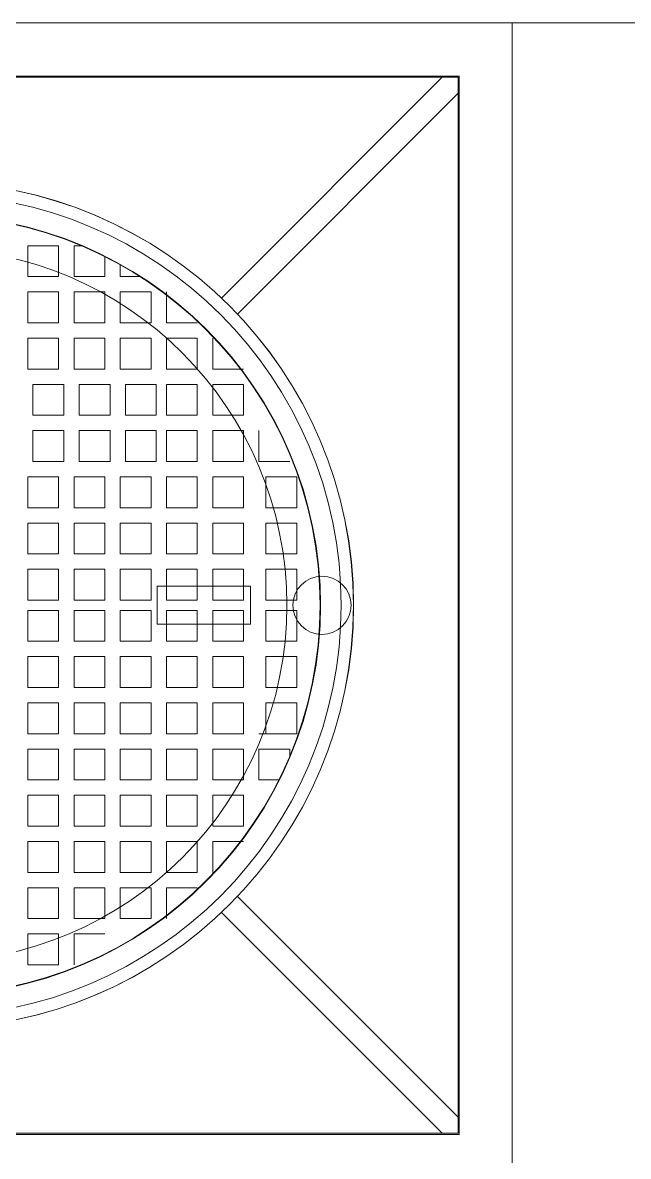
# Model space of a CAD drawing. Header units: millimetres. Extents: x 962 to 241049, y -15958 to 84407.
# Drawn here: x 155300 to 155872, y 19715 to 20787 of the extents above; entities that cross this region are included whole.
import ezdxf

# ---------------------------------------------------------------- set-up
doc = ezdxf.new("R2010")
doc.units = ezdxf.units.MM
doc.layers.add('G-IMPT', color=8, linetype='Continuous', lineweight=9)
doc.layers.add('M-EQPM', color=50, linetype='Continuous', lineweight=9)

# ---------------------------------------------------------------- blocks, each defined once
blk = doc.blocks.new('TKTC_NAP THAM BE XLNT_260130 - TKTC_XREF_260130_NAP THAM BE XLNT_dwg_TTT-HOOD ACCESS - TTT-HOOD ACCESS-1904605-MB BỂ XLNT 2 HẦM 1-3399785-TKCS_MB TẦNG 1')
at = {"layer": 'G-IMPT', "flags": 128}
for points in [[(-139.2, 343.9), (-131.2, 343.9), (-131.2, 313.9), (-131.2, 343.9), (-139.2, 343.9), (-131.2, 343.9), (-131.2, 313.9), (-161.2, 313.9), (-161.2, 333.8), (-161.2, 313.9), (-131.2, 313.9), (-161.2, 313.9), (-161.2, 333.8)], [(-176.2, 325.8), (-176.2, 313.9), (-196.1, 313.9)], [(-251.2, 268.9), (-221.2, 268.9), (-221.2, 298.9), (-221.2, 268.9), (-251.2, 268.9), (-221.2, 268.9), (-221.2, 298.9)], [(-116.2, -266.1), (-86.2, -266.1), (-86.2, -236.1), (-116.2, -236.1), (-86.2, -236.1), (-86.2, -266.1), (-116.2, -266.1), (-86.2, -266.1), (-116.2, -266.1), (-86.2, -266.1), (-116.2, -266.1), (-86.2, -266.1), (-116.2, -266.1), (-86.2, -266.1), (-86.2, -236.1), (-116.2, -236.1), (-86.2, -236.1), (-86.2, -266.1), (-116.2, -266.1), (-116.2, -236.1)], [(-251.2, -281.1), (-221.2, -281.1), (-221.2, -311.1), (-221.2, -281.1), (-251.2, -281.1), (-221.2, -281.1), (-221.2, -311.1)]]:
    blk.add_lwpolyline(points, dxfattribs=at)
for points in [[(-86.2, 313.9), (-116.2, 313.9), (-116.2, 343.9), (-86.2, 343.9), (-86.2, 313.9), (-116.2, 313.9), (-116.2, 343.9), (-86.2, 343.9), (-86.2, 313.9), (-116.2, 313.9), (-116.2, 343.9), (-86.2, 343.9), (-86.2, 313.9), (-116.2, 313.9), (-116.2, 343.9), (-86.2, 343.9)], [(-176.2, 268.9), (-206.2, 268.9), (-206.2, 298.9), (-176.2, 298.9), (-176.2, 268.9), (-206.2, 268.9), (-206.2, 298.9), (-176.2, 298.9)], [(-131.2, 268.9), (-131.2, 298.9), (-161.2, 298.9), (-161.2, 268.9), (-131.2, 268.9), (-131.2, 298.9), (-161.2, 298.9), (-161.2, 268.9), (-131.2, 268.9), (-131.2, 298.9), (-161.2, 298.9), (-161.2, 268.9), (-131.2, 268.9), (-161.2, 268.9), (-161.2, 298.9), (-131.2, 298.9)], [(-86.2, 268.9), (-86.2, 298.9), (-116.2, 298.9), (-116.2, 268.9), (-86.2, 268.9), (-86.2, 298.9), (-116.2, 298.9), (-116.2, 268.9), (-86.2, 268.9), (-86.2, 298.9), (-116.2, 298.9), (-116.2, 268.9), (-86.2, 268.9), (-116.2, 268.9), (-116.2, 298.9), (-86.2, 298.9)], [(-266.2, 223.9), (-266.2, 253.9), (-266.2, 223.9), (-266.2, 253.9), (-266.2, 223.9), (-296.2, 223.9), (-266.2, 223.9), (-296.2, 223.9)], [(-221.2, 223.9), (-251.2, 223.9), (-251.2, 253.9), (-221.2, 253.9), (-221.2, 223.9), (-251.2, 223.9), (-251.2, 253.9), (-221.2, 253.9)], [(-176.2, 223.9), (-206.2, 223.9), (-206.2, 253.9), (-176.2, 253.9), (-176.2, 223.9), (-206.2, 223.9), (-206.2, 253.9), (-176.2, 253.9), (-176.2, 223.9), (-206.2, 223.9), (-206.2, 253.9), (-176.2, 253.9), (-176.2, 223.9), (-206.2, 223.9), (-206.2, 253.9), (-176.2, 253.9)], [(-131.2, 223.9), (-131.2, 253.9), (-161.2, 253.9), (-161.2, 223.9), (-131.2, 223.9), (-131.2, 253.9), (-161.2, 253.9), (-161.2, 223.9), (-131.2, 223.9), (-131.2, 253.9), (-161.2, 253.9), (-161.2, 223.9), (-131.2, 223.9), (-131.2, 253.9), (-161.2, 253.9), (-161.2, 223.9), (-131.2, 223.9), (-161.2, 223.9), (-161.2, 253.9), (-131.2, 253.9), (-131.2, 223.9), (-161.2, 223.9), (-161.2, 253.9), (-131.2, 253.9)], [(-86.2, 223.9), (-86.2, 253.9), (-116.2, 253.9), (-116.2, 223.9), (-86.2, 223.9), (-86.2, 253.9), (-116.2, 253.9), (-116.2, 223.9), (-86.2, 223.9), (-116.2, 223.9), (-116.2, 253.9), (-86.2, 253.9), (-86.2, 223.9), (-116.2, 223.9), (-116.2, 253.9), (-86.2, 253.9), (-86.2, 223.9), (-116.2, 223.9), (-116.2, 253.9), (-86.2, 253.9), (-86.2, 223.9), (-116.2, 223.9), (-116.2, 253.9), (-86.2, 253.9)], [(-266.2, 178.9), (-266.2, 208.9), (-296.2, 208.9), (-296.2, 178.9), (-266.2, 178.9), (-296.2, 178.9), (-296.2, 208.9), (-266.2, 208.9), (-266.2, 178.9), (-296.2, 178.9), (-296.2, 208.9), (-266.2, 208.9), (-266.2, 178.9), (-296.2, 178.9), (-296.2, 208.9), (-266.2, 208.9), (-266.2, 178.9), (-296.2, 178.9), (-296.2, 208.9), (-266.2, 208.9), (-266.2, 178.9), (-296.2, 178.9), (-296.2, 208.9), (-266.2, 208.9)], [(-221.2, 178.9), (-221.2, 208.9), (-251.2, 208.9), (-251.2, 178.9), (-221.2, 178.9), (-221.2, 208.9), (-251.2, 208.9), (-251.2, 178.9), (-221.2, 178.9), (-221.2, 208.9), (-251.2, 208.9), (-251.2, 178.9), (-221.2, 178.9), (-251.2, 178.9), (-251.2, 208.9), (-221.2, 208.9)], [(-181.2, 178.9), (-211.2, 178.9), (-211.2, 208.9), (-181.2, 208.9), (-181.2, 178.9), (-211.2, 178.9), (-211.2, 208.9), (-181.2, 208.9)], [(-136.2, 178.9), (-136.2, 208.9), (-166.2, 208.9), (-166.2, 178.9), (-136.2, 178.9), (-136.2, 208.9), (-166.2, 208.9), (-166.2, 178.9), (-136.2, 178.9), (-136.2, 208.9), (-166.2, 208.9), (-166.2, 178.9), (-136.2, 178.9), (-136.2, 208.9), (-166.2, 208.9), (-166.2, 178.9), (-136.2, 178.9), (-166.2, 178.9), (-166.2, 208.9), (-136.2, 208.9), (-136.2, 178.9), (-166.2, 178.9), (-166.2, 208.9), (-136.2, 208.9)], [(-91.2, 178.9), (-121.2, 178.9), (-121.2, 208.9), (-91.2, 208.9), (-91.2, 178.9), (-121.2, 178.9), (-121.2, 208.9), (-91.2, 208.9), (-91.2, 178.9), (-121.2, 178.9), (-121.2, 208.9), (-91.2, 208.9), (-91.2, 178.9), (-121.2, 178.9), (-121.2, 208.9), (-91.2, 208.9), (-91.2, 178.9), (-121.2, 178.9), (-121.2, 208.9), (-91.2, 208.9), (-91.2, 178.9), (-121.2, 178.9), (-121.2, 208.9), (-91.2, 208.9), (-91.2, 178.9), (-121.2, 178.9), (-121.2, 208.9), (-91.2, 208.9), (-91.2, 178.9), (-121.2, 178.9), (-121.2, 208.9), (-91.2, 208.9), (-91.2, 178.9), (-121.2, 178.9), (-121.2, 208.9), (-91.2, 208.9), (-91.2, 178.9), (-121.2, 178.9), (-121.2, 208.9), (-91.2, 208.9)], [(-311.2, 133.9), (-311.2, 163.9), (-311.2, 133.9), (-311.2, 163.9), (-311.2, 133.9), (-341.2, 133.9), (-311.2, 133.9), (-341.2, 133.9)], [(-266.2, 133.9), (-296.2, 133.9), (-296.2, 163.9), (-266.2, 163.9), (-266.2, 133.9), (-296.2, 133.9), (-296.2, 163.9), (-266.2, 163.9), (-266.2, 133.9), (-296.2, 133.9), (-296.2, 163.9), (-266.2, 163.9), (-266.2, 133.9), (-296.2, 133.9), (-296.2, 163.9), (-266.2, 163.9)], [(-221.2, 133.9), (-251.2, 133.9), (-251.2, 163.9), (-221.2, 163.9), (-221.2, 133.9), (-251.2, 133.9), (-251.2, 163.9), (-221.2, 163.9), (-221.2, 133.9), (-251.2, 133.9), (-251.2, 163.9), (-221.2, 163.9)], [(-181.2, 133.9), (-211.2, 133.9), (-211.2, 163.9), (-181.2, 163.9), (-181.2, 133.9), (-211.2, 133.9), (-211.2, 163.9), (-181.2, 163.9), (-181.2, 133.9), (-211.2, 133.9), (-211.2, 163.9), (-181.2, 163.9), (-181.2, 133.9), (-211.2, 133.9), (-211.2, 163.9), (-181.2, 163.9)], [(-136.2, 133.9), (-166.2, 133.9), (-166.2, 163.9), (-136.2, 163.9), (-136.2, 133.9), (-166.2, 133.9), (-166.2, 163.9), (-136.2, 163.9), (-136.2, 133.9), (-166.2, 133.9), (-166.2, 163.9), (-136.2, 163.9), (-136.2, 133.9), (-166.2, 133.9), (-166.2, 163.9), (-136.2, 163.9), (-136.2, 133.9), (-166.2, 133.9), (-166.2, 163.9), (-136.2, 163.9), (-136.2, 133.9), (-166.2, 133.9), (-166.2, 163.9), (-136.2, 163.9)], [(-91.2, 133.9), (-121.2, 133.9), (-121.2, 163.9), (-91.2, 163.9), (-91.2, 133.9), (-121.2, 133.9), (-121.2, 163.9), (-91.2, 163.9), (-91.2, 133.9), (-121.2, 133.9), (-121.2, 163.9), (-91.2, 163.9), (-91.2, 133.9), (-121.2, 133.9), (-121.2, 163.9), (-91.2, 163.9), (-91.2, 133.9), (-121.2, 133.9), (-121.2, 163.9), (-91.2, 163.9), (-91.2, 133.9), (-121.2, 133.9), (-121.2, 163.9), (-91.2, 163.9)], [(-318, 88.9), (-318, 118.9), (-348, 118.9), (-348, 88.9), (-318, 88.9), (-318, 118.9), (-348, 118.9), (-348, 88.9), (-318, 88.9), (-318, 118.9), (-348, 118.9), (-348, 88.9), (-318, 88.9), (-348, 88.9), (-348, 118.9), (-318, 118.9)], [(-266.2, 88.9), (-266.2, 118.9), (-296.2, 118.9), (-296.2, 88.9), (-266.2, 88.9), (-266.2, 118.9), (-296.2, 118.9), (-296.2, 88.9), (-266.2, 88.9), (-266.2, 118.9), (-296.2, 118.9), (-296.2, 88.9), (-266.2, 88.9), (-296.2, 88.9), (-296.2, 118.9), (-266.2, 118.9)], [(-221.2, 88.9), (-251.2, 88.9), (-251.2, 118.9), (-221.2, 118.9), (-221.2, 88.9), (-251.2, 88.9), (-251.2, 118.9), (-221.2, 118.9)], [(-176.2, 88.9), (-206.2, 88.9), (-206.2, 118.9), (-176.2, 118.9), (-176.2, 88.9), (-206.2, 88.9), (-206.2, 118.9), (-176.2, 118.9)], [(-131.2, 88.9), (-161.2, 88.9), (-161.2, 118.9), (-131.2, 118.9), (-131.2, 88.9), (-161.2, 88.9), (-161.2, 118.9), (-131.2, 118.9), (-131.2, 88.9), (-161.2, 88.9), (-161.2, 118.9), (-131.2, 118.9), (-131.2, 88.9), (-161.2, 88.9), (-161.2, 118.9), (-131.2, 118.9)], [(-86.2, 88.9), (-86.2, 118.9), (-116.2, 118.9), (-116.2, 88.9), (-86.2, 88.9), (-116.2, 88.9), (-116.2, 118.9), (-86.2, 118.9), (-86.2, 88.9), (-116.2, 88.9), (-116.2, 118.9), (-86.2, 118.9), (-86.2, 88.9), (-116.2, 88.9), (-116.2, 118.9), (-86.2, 118.9)], [(-318, 43.9), (-318, 73.9), (-348, 73.9), (-348, 43.9), (-318, 43.9), (-318, 73.9), (-348, 73.9), (-348, 43.9), (-318, 43.9), (-318, 73.9), (-348, 73.9), (-348, 43.9), (-318, 43.9), (-318, 73.9), (-348, 73.9), (-348, 43.9), (-318, 43.9), (-318, 73.9), (-348, 73.9), (-348, 43.9), (-318, 43.9), (-348, 43.9), (-348, 73.9), (-318, 73.9)], [(-266.2, 43.9), (-266.2, 73.9), (-296.2, 73.9), (-296.2, 43.9), (-266.2, 43.9), (-266.2, 73.9), (-296.2, 73.9), (-296.2, 43.9), (-266.2, 43.9), (-296.2, 43.9), (-296.2, 73.9), (-266.2, 73.9), (-266.2, 43.9), (-296.2, 43.9), (-296.2, 73.9), (-266.2, 73.9), (-266.2, 43.9), (-296.2, 43.9), (-296.2, 73.9), (-266.2, 73.9), (-266.2, 43.9), (-296.2, 43.9), (-296.2, 73.9), (-266.2, 73.9)], [(-221.2, 43.9), (-221.2, 73.9), (-251.2, 73.9), (-251.2, 43.9), (-221.2, 43.9), (-221.2, 73.9), (-251.2, 73.9), (-251.2, 43.9), (-221.2, 43.9), (-221.2, 73.9), (-251.2, 73.9), (-251.2, 43.9), (-221.2, 43.9), (-251.2, 43.9), (-251.2, 73.9), (-221.2, 73.9)], [(-176.2, 43.9), (-206.2, 43.9), (-206.2, 73.9), (-176.2, 73.9), (-176.2, 43.9), (-206.2, 43.9), (-206.2, 73.9), (-176.2, 73.9), (-176.2, 43.9), (-206.2, 43.9), (-206.2, 73.9), (-176.2, 73.9)], [(-131.2, 43.9), (-131.2, 73.9), (-161.2, 73.9), (-161.2, 43.9), (-131.2, 43.9), (-161.2, 43.9), (-161.2, 73.9), (-131.2, 73.9), (-131.2, 43.9), (-161.2, 43.9), (-161.2, 73.9), (-131.2, 73.9), (-131.2, 43.9), (-161.2, 43.9), (-161.2, 73.9), (-131.2, 73.9)], [(-86.2, 43.9), (-86.2, 73.9), (-116.2, 73.9), (-116.2, 43.9), (-86.2, 43.9), (-116.2, 43.9), (-116.2, 73.9), (-86.2, 73.9), (-86.2, 43.9), (-116.2, 43.9), (-116.2, 73.9), (-86.2, 73.9), (-86.2, 43.9), (-116.2, 43.9), (-116.2, 73.9), (-86.2, 73.9)], [(-318, -1.1), (-348, -1.1), (-348, 28.9), (-318, 28.9), (-318, -1.1), (-348, -1.1), (-348, 28.9), (-318, 28.9)], [(-266.2, -1.1), (-266.2, 28.9), (-296.2, 28.9), (-296.2, -1.1), (-266.2, -1.1), (-296.2, -1.1), (-296.2, 28.9), (-266.2, 28.9)], [(-221.2, -1.1), (-221.2, 28.9), (-251.2, 28.9), (-251.2, -1.1), (-221.2, -1.1), (-251.2, -1.1), (-251.2, 28.9), (-221.2, 28.9)], [(-176.2, -1.1), (-176.2, 28.9), (-206.2, 28.9), (-206.2, -1.1), (-176.2, -1.1), (-206.2, -1.1), (-206.2, 28.9), (-176.2, 28.9)], [(-131.2, -1.1), (-131.2, 28.9), (-161.2, 28.9), (-161.2, -1.1), (-131.2, -1.1), (-161.2, -1.1), (-161.2, 28.9), (-131.2, 28.9)], [(-86.2, -1.1), (-116.2, -1.1), (-116.2, 28.9), (-86.2, 28.9), (-86.2, -1.1), (-116.2, -1.1), (-116.2, 28.9), (-86.2, 28.9)], [(-318, -41.1), (-318, -11.1), (-348, -11.1), (-348, -41.1), (-318, -41.1), (-348, -41.1), (-348, -11.1), (-318, -11.1)], [(-266.2, -41.1), (-266.2, -11.1), (-296.2, -11.1), (-296.2, -41.1), (-266.2, -41.1), (-296.2, -41.1), (-296.2, -11.1), (-266.2, -11.1)], [(-221.2, -41.1), (-251.2, -41.1), (-251.2, -11.1), (-221.2, -11.1)], [(-176.2, -41.1), (-206.2, -41.1), (-206.2, -11.1), (-176.2, -11.1), (-176.2, -41.1), (-206.2, -41.1), (-206.2, -11.1), (-176.2, -11.1)], [(-131.2, -41.1), (-131.2, -11.1), (-161.2, -11.1), (-161.2, -41.1), (-131.2, -41.1), (-131.2, -11.1), (-161.2, -11.1), (-161.2, -41.1), (-131.2, -41.1), (-131.2, -11.1), (-161.2, -11.1), (-161.2, -41.1), (-131.2, -41.1), (-131.2, -11.1), (-161.2, -11.1), (-161.2, -41.1), (-131.2, -41.1), (-131.2, -11.1), (-161.2, -11.1), (-161.2, -41.1), (-131.2, -41.1), (-131.2, -11.1), (-161.2, -11.1), (-161.2, -41.1), (-131.2, -41.1), (-131.2, -11.1), (-161.2, -11.1), (-161.2, -41.1), (-131.2, -41.1), (-131.2, -11.1), (-161.2, -11.1), (-161.2, -41.1), (-131.2, -41.1), (-131.2, -11.1), (-161.2, -11.1), (-161.2, -41.1), (-131.2, -41.1), (-131.2, -11.1), (-161.2, -11.1), (-161.2, -41.1), (-131.2, -41.1), (-161.2, -41.1), (-161.2, -11.1), (-131.2, -11.1), (-131.2, -41.1), (-161.2, -41.1), (-161.2, -11.1), (-131.2, -11.1)], [(-86.2, -41.1), (-116.2, -41.1), (-116.2, -11.1), (-86.2, -11.1), (-86.2, -41.1), (-116.2, -41.1), (-116.2, -11.1), (-86.2, -11.1), (-86.2, -41.1), (-116.2, -41.1), (-116.2, -11.1), (-86.2, -11.1), (-86.2, -41.1), (-116.2, -41.1), (-116.2, -11.1), (-86.2, -11.1), (-86.2, -41.1), (-116.2, -41.1), (-116.2, -11.1), (-86.2, -11.1), (-86.2, -41.1), (-116.2, -41.1), (-116.2, -11.1), (-86.2, -11.1), (-86.2, -41.1), (-116.2, -41.1), (-116.2, -11.1), (-86.2, -11.1), (-86.2, -41.1), (-116.2, -41.1), (-116.2, -11.1), (-86.2, -11.1), (-86.2, -41.1), (-116.2, -41.1), (-116.2, -11.1), (-86.2, -11.1), (-86.2, -41.1), (-116.2, -41.1), (-116.2, -11.1), (-86.2, -11.1), (-86.2, -41.1), (-116.2, -41.1), (-116.2, -11.1), (-86.2, -11.1)], [(-318, -86.1), (-348, -86.1), (-348, -56.1), (-318, -56.1), (-318, -86.1), (-348, -86.1), (-348, -56.1), (-318, -56.1), (-318, -86.1), (-348, -86.1), (-348, -56.1), (-318, -56.1), (-318, -86.1), (-348, -86.1), (-348, -56.1), (-318, -56.1)], [(-266.2, -86.1), (-296.2, -86.1), (-296.2, -56.1), (-266.2, -56.1), (-266.2, -86.1), (-296.2, -86.1), (-296.2, -56.1), (-266.2, -56.1), (-266.2, -86.1), (-296.2, -86.1), (-296.2, -56.1), (-266.2, -56.1), (-266.2, -86.1), (-296.2, -86.1), (-296.2, -56.1), (-266.2, -56.1)], [(-221.2, -86.1), (-251.2, -86.1), (-251.2, -56.1), (-221.2, -56.1), (-221.2, -86.1), (-251.2, -86.1), (-251.2, -56.1), (-221.2, -56.1)], [(-176.2, -86.1), (-206.2, -86.1), (-206.2, -56.1), (-176.2, -56.1), (-176.2, -86.1), (-206.2, -86.1), (-206.2, -56.1), (-176.2, -56.1), (-176.2, -86.1), (-206.2, -86.1), (-206.2, -56.1), (-176.2, -56.1)], [(-131.2, -86.1), (-131.2, -56.1), (-161.2, -56.1), (-161.2, -86.1), (-131.2, -86.1), (-131.2, -56.1), (-161.2, -56.1), (-161.2, -86.1), (-131.2, -86.1), (-161.2, -86.1), (-161.2, -56.1), (-131.2, -56.1), (-131.2, -86.1), (-161.2, -86.1), (-161.2, -56.1), (-131.2, -56.1), (-131.2, -86.1), (-161.2, -86.1), (-161.2, -56.1), (-131.2, -56.1), (-131.2, -86.1), (-161.2, -86.1), (-161.2, -56.1), (-131.2, -56.1), (-131.2, -86.1), (-161.2, -86.1), (-161.2, -56.1), (-131.2, -56.1), (-131.2, -86.1), (-161.2, -86.1), (-161.2, -56.1), (-131.2, -56.1), (-131.2, -86.1), (-161.2, -86.1), (-161.2, -56.1), (-131.2, -56.1), (-131.2, -86.1), (-161.2, -86.1), (-161.2, -56.1), (-131.2, -56.1), (-131.2, -86.1), (-161.2, -86.1), (-161.2, -56.1), (-131.2, -56.1), (-131.2, -86.1), (-161.2, -86.1), (-161.2, -56.1), (-131.2, -56.1)], [(-86.2, -86.1), (-116.2, -86.1), (-116.2, -56.1), (-86.2, -56.1), (-86.2, -86.1), (-116.2, -86.1), (-116.2, -56.1), (-86.2, -56.1), (-86.2, -86.1), (-116.2, -86.1), (-116.2, -56.1), (-86.2, -56.1), (-86.2, -86.1), (-116.2, -86.1), (-116.2, -56.1), (-86.2, -56.1), (-86.2, -86.1), (-116.2, -86.1), (-116.2, -56.1), (-86.2, -56.1), (-86.2, -86.1), (-116.2, -86.1), (-116.2, -56.1), (-86.2, -56.1), (-86.2, -86.1), (-116.2, -86.1), (-116.2, -56.1), (-86.2, -56.1), (-86.2, -86.1), (-116.2, -86.1), (-116.2, -56.1), (-86.2, -56.1)], [(-318, -131.1), (-348, -131.1), (-348, -101.1), (-318, -101.1), (-318, -131.1), (-348, -131.1), (-348, -101.1), (-318, -101.1), (-318, -131.1), (-348, -131.1), (-348, -101.1), (-318, -101.1), (-318, -131.1), (-348, -131.1), (-348, -101.1), (-318, -101.1), (-318, -131.1), (-348, -131.1), (-348, -101.1), (-318, -101.1), (-318, -131.1), (-348, -131.1), (-348, -101.1), (-318, -101.1)], [(-266.2, -131.1), (-266.2, -101.1), (-296.2, -101.1), (-296.2, -131.1), (-266.2, -131.1), (-296.2, -131.1), (-296.2, -101.1), (-266.2, -101.1), (-266.2, -131.1), (-296.2, -131.1), (-296.2, -101.1), (-266.2, -101.1), (-266.2, -131.1), (-296.2, -131.1), (-296.2, -101.1), (-266.2, -101.1), (-266.2, -131.1), (-296.2, -131.1), (-296.2, -101.1), (-266.2, -101.1), (-266.2, -131.1), (-296.2, -131.1), (-296.2, -101.1), (-266.2, -101.1)], [(-221.2, -131.1), (-221.2, -101.1), (-251.2, -101.1), (-251.2, -131.1), (-221.2, -131.1), (-251.2, -131.1), (-251.2, -101.1), (-221.2, -101.1), (-221.2, -131.1), (-251.2, -131.1), (-251.2, -101.1), (-221.2, -101.1), (-221.2, -131.1), (-251.2, -131.1), (-251.2, -101.1), (-221.2, -101.1), (-221.2, -131.1), (-251.2, -131.1), (-251.2, -101.1), (-221.2, -101.1), (-221.2, -131.1), (-251.2, -131.1), (-251.2, -101.1), (-221.2, -101.1), (-221.2, -131.1), (-251.2, -131.1), (-251.2, -101.1), (-221.2, -101.1), (-221.2, -131.1), (-251.2, -131.1), (-251.2, -101.1), (-221.2, -101.1)], [(-176.2, -131.1), (-176.2, -101.1), (-206.2, -101.1), (-206.2, -131.1), (-176.2, -131.1), (-176.2, -101.1), (-206.2, -101.1), (-206.2, -131.1), (-176.2, -131.1), (-176.2, -101.1), (-206.2, -101.1), (-206.2, -131.1), (-176.2, -131.1), (-176.2, -101.1), (-206.2, -101.1), (-206.2, -131.1), (-176.2, -131.1), (-176.2, -101.1), (-206.2, -101.1), (-206.2, -131.1), (-176.2, -131.1), (-176.2, -101.1), (-206.2, -101.1), (-206.2, -131.1), (-176.2, -131.1), (-176.2, -101.1), (-206.2, -101.1), (-206.2, -131.1), (-176.2, -131.1), (-206.2, -131.1), (-206.2, -101.1), (-176.2, -101.1)], [(-131.2, -131.1), (-131.2, -101.1), (-161.2, -101.1), (-161.2, -131.1), (-131.2, -131.1), (-131.2, -101.1), (-161.2, -101.1), (-161.2, -131.1), (-131.2, -131.1), (-131.2, -101.1), (-161.2, -101.1), (-161.2, -131.1), (-131.2, -131.1), (-131.2, -101.1), (-161.2, -101.1), (-161.2, -131.1), (-131.2, -131.1), (-131.2, -101.1), (-161.2, -101.1), (-161.2, -131.1), (-131.2, -131.1), (-131.2, -101.1), (-161.2, -101.1), (-161.2, -131.1), (-131.2, -131.1), (-131.2, -101.1), (-161.2, -101.1), (-161.2, -131.1), (-131.2, -131.1), (-161.2, -131.1), (-161.2, -101.1), (-131.2, -101.1)], [(-86.2, -131.1), (-116.2, -131.1), (-116.2, -101.1), (-86.2, -101.1), (-86.2, -131.1), (-116.2, -131.1), (-116.2, -101.1), (-86.2, -101.1), (-86.2, -131.1), (-116.2, -131.1), (-116.2, -101.1), (-86.2, -101.1), (-86.2, -131.1), (-116.2, -131.1), (-116.2, -101.1), (-86.2, -101.1), (-86.2, -131.1), (-116.2, -131.1), (-116.2, -101.1), (-86.2, -101.1), (-86.2, -131.1), (-116.2, -131.1), (-116.2, -101.1), (-86.2, -101.1), (-86.2, -131.1), (-116.2, -131.1), (-116.2, -101.1), (-86.2, -101.1), (-86.2, -131.1), (-116.2, -131.1), (-116.2, -101.1), (-86.2, -101.1)], [(-341.2, -131.1), (-311.2, -131.1), (-341.2, -131.1), (-311.2, -131.1), (-341.2, -131.1), (-311.2, -131.1)], [(-331, -176.1), (-311.2, -176.1), (-311.2, -146.1), (-341.2, -146.1), (-341.2, -154.1), (-341.2, -146.1), (-311.2, -146.1), (-311.2, -176.1), (-331, -176.1), (-311.2, -176.1)], [(-311.2, -176.1), (-311.2, -146.1), (-341.2, -146.1), (-341.2, -154.1), (-341.2, -146.1), (-311.2, -146.1)], [(-266.2, -176.1), (-296.2, -176.1), (-296.2, -146.1), (-266.2, -146.1), (-266.2, -176.1), (-296.2, -176.1), (-296.2, -146.1), (-266.2, -146.1), (-266.2, -176.1), (-296.2, -176.1), (-296.2, -146.1), (-266.2, -146.1), (-266.2, -176.1), (-296.2, -176.1), (-296.2, -146.1), (-266.2, -146.1)], [(-221.2, -176.1), (-251.2, -176.1), (-251.2, -146.1), (-221.2, -146.1), (-221.2, -176.1), (-251.2, -176.1), (-251.2, -146.1), (-221.2, -146.1), (-221.2, -176.1), (-251.2, -176.1), (-251.2, -146.1), (-221.2, -146.1), (-221.2, -176.1), (-251.2, -176.1), (-251.2, -146.1), (-221.2, -146.1), (-221.2, -176.1), (-251.2, -176.1), (-251.2, -146.1), (-221.2, -146.1), (-221.2, -176.1), (-251.2, -176.1), (-251.2, -146.1), (-221.2, -146.1), (-221.2, -176.1), (-251.2, -176.1), (-251.2, -146.1), (-221.2, -146.1), (-221.2, -176.1), (-251.2, -176.1), (-251.2, -146.1), (-221.2, -146.1), (-221.2, -176.1), (-251.2, -176.1), (-251.2, -146.1), (-221.2, -146.1)], [(-176.2, -176.1), (-206.2, -176.1), (-206.2, -146.1), (-176.2, -146.1), (-176.2, -176.1), (-206.2, -176.1), (-206.2, -146.1), (-176.2, -146.1), (-176.2, -176.1), (-206.2, -176.1), (-206.2, -146.1), (-176.2, -146.1), (-176.2, -176.1), (-206.2, -176.1), (-206.2, -146.1), (-176.2, -146.1), (-176.2, -176.1), (-206.2, -176.1), (-206.2, -146.1), (-176.2, -146.1), (-176.2, -176.1), (-206.2, -176.1), (-206.2, -146.1), (-176.2, -146.1), (-176.2, -176.1), (-206.2, -176.1), (-206.2, -146.1), (-176.2, -146.1), (-176.2, -176.1), (-206.2, -176.1), (-206.2, -146.1), (-176.2, -146.1), (-176.2, -176.1), (-206.2, -176.1), (-206.2, -146.1), (-176.2, -146.1)], [(-131.2, -176.1), (-161.2, -176.1), (-161.2, -146.1), (-131.2, -146.1), (-131.2, -176.1), (-161.2, -176.1), (-161.2, -146.1), (-131.2, -146.1), (-131.2, -176.1), (-161.2, -176.1), (-161.2, -146.1), (-131.2, -146.1), (-131.2, -176.1), (-161.2, -176.1), (-161.2, -146.1), (-131.2, -146.1), (-131.2, -176.1), (-161.2, -176.1), (-161.2, -146.1), (-131.2, -146.1), (-131.2, -176.1), (-161.2, -176.1), (-161.2, -146.1), (-131.2, -146.1), (-131.2, -176.1), (-161.2, -176.1), (-161.2, -146.1), (-131.2, -146.1), (-131.2, -176.1), (-161.2, -176.1), (-161.2, -146.1), (-131.2, -146.1), (-131.2, -176.1), (-161.2, -176.1), (-161.2, -146.1), (-131.2, -146.1)], [(-86.2, -176.1), (-86.2, -146.1), (-116.2, -146.1), (-116.2, -176.1), (-86.2, -176.1), (-86.2, -146.1), (-116.2, -146.1), (-116.2, -176.1), (-86.2, -176.1), (-86.2, -146.1), (-116.2, -146.1), (-116.2, -176.1), (-86.2, -176.1), (-86.2, -146.1), (-116.2, -146.1), (-116.2, -176.1), (-86.2, -176.1), (-86.2, -146.1), (-116.2, -146.1), (-116.2, -176.1), (-86.2, -176.1), (-86.2, -146.1), (-116.2, -146.1), (-116.2, -176.1), (-86.2, -176.1), (-86.2, -146.1), (-116.2, -146.1), (-116.2, -176.1), (-86.2, -176.1), (-116.2, -176.1), (-116.2, -146.1), (-86.2, -146.1), (-86.2, -176.1), (-116.2, -176.1), (-116.2, -146.1), (-86.2, -146.1)], [(-266.2, -221.1), (-296.2, -221.1), (-296.2, -191.1), (-266.2, -191.1), (-266.2, -221.1), (-296.2, -221.1), (-296.2, -191.1), (-266.2, -191.1), (-266.2, -221.1), (-296.2, -221.1), (-296.2, -191.1), (-266.2, -191.1), (-266.2, -221.1), (-296.2, -221.1), (-296.2, -191.1), (-266.2, -191.1)], [(-221.2, -221.1), (-221.2, -191.1), (-251.2, -191.1), (-251.2, -221.1), (-221.2, -221.1), (-221.2, -191.1), (-251.2, -191.1), (-251.2, -221.1), (-221.2, -221.1), (-221.2, -191.1), (-251.2, -191.1), (-251.2, -221.1), (-221.2, -221.1), (-251.2, -221.1), (-251.2, -191.1), (-221.2, -191.1)], [(-176.2, -221.1), (-206.2, -221.1), (-206.2, -191.1), (-176.2, -191.1), (-176.2, -221.1), (-206.2, -221.1), (-206.2, -191.1), (-176.2, -191.1), (-176.2, -221.1), (-206.2, -221.1), (-206.2, -191.1), (-176.2, -191.1), (-176.2, -221.1), (-206.2, -221.1), (-206.2, -191.1), (-176.2, -191.1)], [(-131.2, -221.1), (-161.2, -221.1), (-161.2, -191.1), (-131.2, -191.1), (-131.2, -221.1), (-161.2, -221.1), (-161.2, -191.1), (-131.2, -191.1), (-131.2, -221.1), (-161.2, -221.1), (-161.2, -191.1), (-131.2, -191.1), (-131.2, -221.1), (-161.2, -221.1), (-161.2, -191.1), (-131.2, -191.1)], [(-86.2, -221.1), (-116.2, -221.1), (-116.2, -191.1), (-86.2, -191.1), (-86.2, -221.1), (-116.2, -221.1), (-116.2, -191.1), (-86.2, -191.1), (-86.2, -221.1), (-116.2, -221.1), (-116.2, -191.1), (-86.2, -191.1), (-86.2, -221.1), (-116.2, -221.1), (-116.2, -191.1), (-86.2, -191.1)], [(-266.2, -266.1), (-266.2, -236.1), (-296.2, -236.1), (-266.2, -236.1), (-266.2, -266.1), (-266.2, -236.1), (-296.2, -236.1), (-266.2, -236.1)], [(-266.2, -266.1), (-266.2, -236.1), (-296.2, -236.1), (-266.2, -236.1)], [(-221.2, -266.1), (-251.2, -266.1), (-251.2, -236.1), (-221.2, -236.1), (-221.2, -266.1), (-251.2, -266.1), (-251.2, -236.1), (-221.2, -236.1), (-221.2, -266.1), (-251.2, -266.1), (-251.2, -236.1), (-221.2, -236.1), (-221.2, -266.1), (-251.2, -266.1), (-251.2, -236.1), (-221.2, -236.1), (-221.2, -266.1), (-251.2, -266.1), (-251.2, -236.1), (-221.2, -236.1), (-221.2, -266.1), (-251.2, -266.1), (-251.2, -236.1), (-221.2, -236.1), (-221.2, -266.1), (-251.2, -266.1), (-251.2, -236.1), (-221.2, -236.1), (-221.2, -266.1), (-251.2, -266.1), (-251.2, -236.1), (-221.2, -236.1), (-221.2, -266.1), (-251.2, -266.1), (-251.2, -236.1), (-221.2, -236.1), (-221.2, -266.1), (-251.2, -266.1), (-251.2, -236.1), (-221.2, -236.1), (-221.2, -266.1), (-251.2, -266.1), (-251.2, -236.1), (-221.2, -236.1), (-221.2, -266.1), (-251.2, -266.1), (-251.2, -236.1), (-221.2, -236.1)], [(-176.2, -266.1), (-206.2, -266.1), (-206.2, -236.1), (-176.2, -236.1), (-176.2, -266.1), (-206.2, -266.1), (-206.2, -236.1), (-176.2, -236.1), (-176.2, -266.1), (-206.2, -266.1), (-206.2, -236.1), (-176.2, -236.1), (-176.2, -266.1), (-206.2, -266.1), (-206.2, -236.1), (-176.2, -236.1), (-176.2, -266.1), (-206.2, -266.1), (-206.2, -236.1), (-176.2, -236.1), (-176.2, -266.1), (-206.2, -266.1), (-206.2, -236.1), (-176.2, -236.1), (-176.2, -266.1), (-206.2, -266.1), (-206.2, -236.1), (-176.2, -236.1), (-176.2, -266.1), (-206.2, -266.1), (-206.2, -236.1), (-176.2, -236.1), (-176.2, -266.1), (-206.2, -266.1), (-206.2, -236.1), (-176.2, -236.1), (-176.2, -266.1), (-206.2, -266.1), (-206.2, -236.1), (-176.2, -236.1), (-176.2, -266.1), (-206.2, -266.1), (-206.2, -236.1), (-176.2, -236.1), (-176.2, -266.1), (-206.2, -266.1), (-206.2, -236.1), (-176.2, -236.1)], [(-131.2, -266.1), (-161.2, -266.1), (-161.2, -236.1), (-131.2, -236.1), (-131.2, -266.1), (-161.2, -266.1), (-161.2, -236.1), (-131.2, -236.1), (-131.2, -266.1), (-161.2, -266.1), (-161.2, -236.1), (-131.2, -236.1), (-131.2, -266.1), (-161.2, -266.1), (-161.2, -236.1), (-131.2, -236.1), (-131.2, -266.1), (-161.2, -266.1), (-161.2, -236.1), (-131.2, -236.1), (-131.2, -266.1), (-161.2, -266.1), (-161.2, -236.1), (-131.2, -236.1), (-131.2, -266.1), (-161.2, -266.1), (-161.2, -236.1), (-131.2, -236.1), (-131.2, -266.1), (-161.2, -266.1), (-161.2, -236.1), (-131.2, -236.1)], [(-176.2, -311.1), (-176.2, -281.1), (-206.2, -281.1), (-206.2, -311.1), (-176.2, -311.1), (-176.2, -281.1), (-206.2, -281.1), (-206.2, -311.1), (-176.2, -311.1), (-176.2, -281.1), (-206.2, -281.1), (-206.2, -311.1), (-176.2, -311.1), (-176.2, -281.1), (-206.2, -281.1), (-206.2, -311.1), (-176.2, -311.1), (-176.2, -281.1), (-206.2, -281.1), (-206.2, -311.1), (-176.2, -311.1), (-176.2, -281.1), (-206.2, -281.1), (-206.2, -311.1), (-176.2, -311.1), (-176.2, -281.1), (-206.2, -281.1), (-206.2, -311.1), (-176.2, -311.1), (-176.2, -281.1), (-206.2, -281.1), (-206.2, -311.1), (-176.2, -311.1), (-176.2, -281.1), (-206.2, -281.1), (-206.2, -311.1), (-176.2, -311.1), (-176.2, -281.1), (-206.2, -281.1), (-206.2, -311.1), (-176.2, -311.1), (-176.2, -281.1), (-206.2, -281.1), (-206.2, -311.1), (-176.2, -311.1), (-176.2, -281.1), (-206.2, -281.1), (-206.2, -311.1), (-176.2, -311.1), (-176.2, -281.1), (-206.2, -281.1), (-206.2, -311.1), (-176.2, -311.1), (-176.2, -281.1), (-206.2, -281.1), (-206.2, -311.1), (-176.2, -311.1), (-176.2, -281.1), (-206.2, -281.1), (-206.2, -311.1), (-176.2, -311.1), (-176.2, -281.1), (-206.2, -281.1), (-206.2, -311.1), (-176.2, -311.1), (-206.2, -311.1), (-176.2, -311.1), (-206.2, -311.1)], [(-131.2, -311.1), (-131.2, -281.1), (-161.2, -281.1), (-161.2, -311.1), (-131.2, -311.1), (-131.2, -281.1), (-161.2, -281.1), (-161.2, -311.1), (-131.2, -311.1), (-131.2, -281.1), (-161.2, -281.1), (-161.2, -311.1), (-131.2, -311.1), (-131.2, -281.1), (-161.2, -281.1), (-161.2, -311.1), (-131.2, -311.1), (-131.2, -281.1), (-161.2, -281.1), (-161.2, -311.1), (-131.2, -311.1), (-131.2, -281.1), (-161.2, -281.1), (-161.2, -311.1), (-131.2, -311.1), (-131.2, -281.1), (-161.2, -281.1), (-161.2, -311.1), (-131.2, -311.1), (-131.2, -281.1), (-161.2, -281.1), (-161.2, -311.1), (-131.2, -311.1), (-161.2, -311.1), (-161.2, -281.1), (-131.2, -281.1), (-131.2, -311.1), (-161.2, -311.1), (-161.2, -281.1), (-131.2, -281.1)], [(-86.2, -311.1), (-116.2, -311.1), (-86.2, -311.1), (-116.2, -311.1), (-86.2, -311.1), (-116.2, -311.1), (-86.2, -311.1), (-116.2, -311.1), (-116.2, -281.1), (-86.2, -281.1), (-86.2, -311.1), (-116.2, -311.1), (-116.2, -281.1), (-86.2, -281.1), (-86.2, -311.1), (-116.2, -311.1), (-116.2, -281.1), (-86.2, -281.1), (-86.2, -311.1), (-116.2, -311.1), (-116.2, -281.1), (-86.2, -281.1)], [(-131.2, -356.1), (-131.2, -326.1), (-161.2, -326.1), (-131.2, -326.1), (-131.2, -356.1), (-131.2, -326.1), (-161.2, -326.1), (-131.2, -326.1)], [(-86.2, -356.1), (-116.2, -356.1), (-116.2, -326.1), (-86.2, -326.1), (-86.2, -356.1), (-116.2, -356.1), (-116.2, -326.1), (-86.2, -326.1), (-86.2, -356.1), (-116.2, -356.1), (-116.2, -326.1), (-86.2, -326.1), (-86.2, -356.1), (-116.2, -356.1), (-116.2, -326.1), (-86.2, -326.1)]]:
    blk.add_lwpolyline(points, close=True, dxfattribs=at)
at = {"layer": 'G-IMPT'}
for radius in [412.1, 400, 380]:
    blk.add_circle((8.8, -6.1), radius, dxfattribs=at)
blk = doc.blocks.new('TKTC_NAP THAM BE XLNT_260130 - TKTC_XREF_260130_NAP THAM BE XLNT_dwg_NAP THAM-3399787-TKCS_MB TẦNG 1')
at = {"layer": 'G-IMPT'}
for p, q in [((584817.4, -154748.9), (584608.8, -154540.3)), ((584593.7, -154555.4), (584802.3, -154764)), ((584593.7, -155522.9), (584802.3, -155314.4)), ((584817.4, -155329.5), (584608.8, -155538))]:
    blk.add_line(p, q, dxfattribs=at)
at = {"layer": 'G-IMPT', "flags": 128}
for points in [[(584592.6, -155539.2), (585592.6, -155539.2), (585592.6, -154539.2), (584592.6, -154539.2)], [(585591.4, -154540.3), (584593.7, -154540.3), (584593.7, -155538), (585591.4, -155538)], [(584789.8, -155057.1), (584878, -155057.1), (584878, -155021.2), (584789.8, -155021.2)]]:
    blk.add_lwpolyline(points, close=True, dxfattribs=at)
at = {"layer": 'G-IMPT'}
for centre, radius in [((585092.6, -155039.2), 400), ((585092.6, -155039.2), 368.5), ((585092.6, -155039.2), 337.1), ((584722.4, -155039.2), 27.5)]:
    blk.add_circle(centre, radius, dxfattribs=at)
at = {"xscale": 0.9707134767847465, "yscale": 0.9707134767847465, "zscale": 0.9707134767847465}
blk.add_blockref('TKTC_NAP THAM BE XLNT_260130 - TKTC_XREF_260130_NAP THAM BE XLNT_dwg_TTT-HOOD ACCESS - TTT-HOOD ACCESS-1904605-MB BỂ XLNT 2 HẦM 1-3399785-TKCS_MB TẦNG 1', (585084, -155033.3), dxfattribs=at)
blk = doc.blocks.new('TKTC_NAP THAM BE XLNT_260130 - TKTC_XREF_260130_NAP THAM BE XLNT_dwg-3399784-TKCS_MB TẦNG 1')
at = {"layer": 'G-IMPT', "flags": 128}
for points in [[(88128.5, 19937.9), (89828.1, 19937.9), (89828.1, 14387.9), (88128.5, 14387.9), (88128.5, 15737.3)], [(90078.1, 14387.9), (89828.1, 14387.9), (89828.1, 19937.9), (90078.1, 19937.9)]]:
    blk.add_lwpolyline(points, close=True, dxfattribs=at)
at = {"extrusion": (0, 0, -1), "zscale": -1}
blk.add_blockref('TKTC_NAP THAM BE XLNT_260130 - TKTC_XREF_260130_NAP THAM BE XLNT_dwg_NAP THAM-3399787-TKCS_MB TẦNG 1', (-674370.7, 174426.6), dxfattribs=at)
blk = doc.blocks.new('TKTC_NAP THAM BE XLNT_260130 - NẮP THĂM BỂ XLNT-2335565-TKCS_MB TẦNG 1')
blk.add_blockref('TKTC_NAP THAM BE XLNT_260130 - TKTC_XREF_260130_NAP THAM BE XLNT_dwg-3399784-TKCS_MB TẦNG 1', (-83427.6, -14087.9))

msp = doc.modelspace()

# ---------------------------------------------------------------- block references
at = {"layer": 'M-EQPM'}
msp.add_blockref('TKTC_NAP THAM BE XLNT_260130 - NẮP THĂM BỂ XLNT-2335565-TKCS_MB TẦNG 1', (149361.6, 14936.6), dxfattribs=at)

doc.saveas('drawing.dxf')
